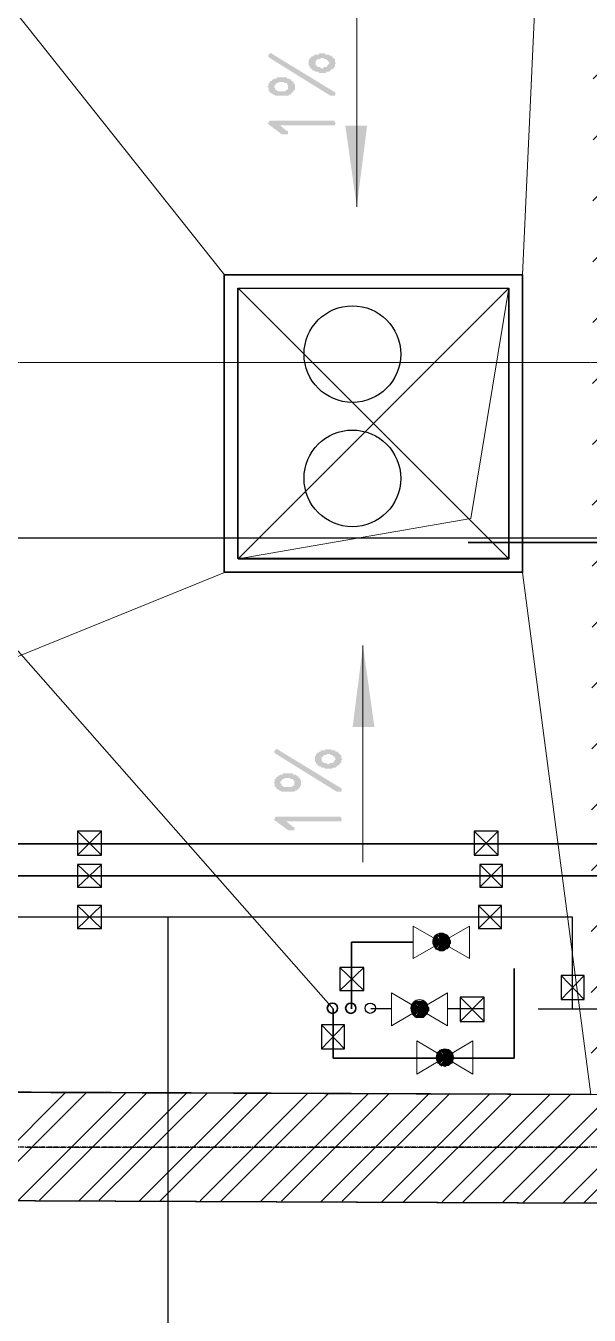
# Model space of a CAD drawing. Header units: millimetres. Extents: x -10178924 to 11692288, y -947381 to 58396.
# Drawn here: x 719488 to 721569, y -822961 to -818196 of the extents above; entities that cross this region are included whole.
import ezdxf

# ---------------------------------------------------------------- set-up
doc = ezdxf.new("R2010")
doc.units = ezdxf.units.MM
doc.linetypes.add('осевая', pattern=[50.8, 31.75, -6.35, 6.35, -6.35])
for name, color, linetype, lineweight in [('_0', 7, 'Continuous', 25), ('_канализация', 7, 'Continuous', 70), ('PDF _0', 7, 'Continuous', 9), ('PDF _Разрезы', 7, 'Continuous', 9), ('PDF _ТХ_Оборудование', 7, 'Continuous', 9), ('PDF _Уклоны в точках', 7, 'Continuous', 9), ('Маркировка ПД', 150, 'Continuous', 35), ('Размеры осевые', 153, 'Continuous', 9), ('ТХ_Оборудование', 250, 'Continuous', 18), ('ШТРИХОВКА', 252, 'Continuous', 15)]:
    doc.layers.add(name, color=color, linetype=linetype, lineweight=lineweight)
for name, color, linetype in [('PDF __0', 7, 'Continuous'), ('PDF _PDF _Разрезы', 7, 'Continuous'), ('PDF _В1_Арматура', 7, 'Continuous'), ('PDF _ВК_В1', 5, 'Continuous'), ('PDF _ВК_Выноски', 7, 'Continuous'), ('PDF _ВК_Т3', 1, 'Continuous'), ('PDF _ВК_Т4', 6, 'Continuous'), ('PDF _Линии', 7, 'Continuous'), ('PDF _Стены внутр.1', 7, 'Continuous'), ('ИОС_Приямки ВК', 250, 'Continuous'), ('Стены внутр.1', 7, 'Continuous')]:
    doc.layers.add(name, color=color, linetype=linetype)
for name, color, linetype, true_color in [('PDF _ИОС_Приямки ВК', 7, 'Continuous', 0x545454), ('PDF _Размеры осевые', 7, 'Continuous', 0x5d6970), ('PDF _штриховка', 7, 'Continuous', 0x95834a)]:
    doc.layers.add(name, color=color, linetype=linetype, true_color=true_color)

# ---------------------------------------------------------------- blocks, each defined once
blk = doc.blocks.new('A$C5282721b')
at = {"layer": 'PDF _Уклоны в точках', "transparency": 33554559}
h = blk.add_hatch(color=256, dxfattribs=at)
h.paths.add_polyline_path([(-1800.356, -37546.042), (-1800.356, -37546.042), (-1800.356, -37550.275), (-1800.356, -37550.275), (-1796.123, -37554.509), (-1796.123, -37554.509), (-1796.123, -37554.509), (-1791.89, -37558.742), (-1787.656, -37558.742), (-1783.423, -37558.742), (-1779.189, -37562.975), (-1779.189, -37562.975), (-1774.956, -37562.975), (-1770.723, -37562.975), (-1770.723, -37558.742), (-1766.489, -37558.742), (-1762.256, -37558.742), (-1758.023, -37558.742), (-1758.023, -37554.509), (-1758.023, -37554.509), (-1753.789, -37550.275), (-1753.789, -37550.275), (-1749.556, -37546.042), (-1749.556, -37546.042), (-1749.556, -37546.042), (-1749.556, -37541.808), (-1753.789, -37537.575), (-1753.789, -37537.575), (-1753.789, -37533.342), (-1758.023, -37533.342), (-1758.023, -37533.342), (-1762.256, -37529.108), (-1766.489, -37529.108), (-1766.489, -37529.108), (-1770.723, -37524.875), (-1774.956, -37524.875), (-1774.956, -37524.875), (-1779.189, -37524.875), (-1783.423, -37529.108), (-1787.656, -37529.108), (-1791.89, -37529.108), (-1791.89, -37529.108), (-1796.123, -37533.342), (-1796.123, -37533.342), (-1800.356, -37537.575), (-1800.356, -37537.575), (-1800.356, -37541.808), (-1800.356, -37541.808), (-1800.356, -37546.042)], flags=0)
h.paths.add_polyline_path([(-1825.756, -37546.042), (-1825.756, -37541.808), (-1825.756, -37537.575), (-1825.756, -37537.575), (-1825.756, -37533.342), (-1821.523, -37529.108), (-1821.523, -37529.108), (-1821.523, -37524.875), (-1817.29, -37524.875), (-1817.29, -37520.642), (-1813.056, -37520.642), (-1813.056, -37520.642), (-1808.823, -37516.408), (-1804.59, -37516.408), (-1804.59, -37512.175), (-1800.356, -37512.175), (-1796.123, -37512.175), (-1791.89, -37512.175), (-1787.656, -37512.175), (-1787.656, -37507.942), (-1783.423, -37507.942), (-1779.189, -37507.942), (-1774.956, -37507.942), (-1770.723, -37507.942), (-1766.489, -37507.942), (-1766.489, -37507.942), (-1762.256, -37512.175), (-1758.023, -37512.175), (-1753.789, -37512.175), (-1749.556, -37512.175), (-1749.556, -37516.408), (-1745.323, -37516.408), (-1741.089, -37516.408), (-1741.089, -37520.642), (-1736.856, -37520.642), (-1736.856, -37524.875), (-1732.623, -37524.875), (-1732.623, -37529.108), (-1728.389, -37529.108), (-1728.389, -37533.342), (-1728.389, -37533.342), (-1728.389, -37537.575), (-1728.389, -37541.808), (-1724.156, -37541.808), (-1724.156, -37546.042), (-1728.389, -37546.042), (-1728.389, -37550.275), (-1728.389, -37550.275), (-1728.389, -37554.509), (-1728.389, -37558.742), (-1732.623, -37558.742), (-1732.623, -37562.975), (-1736.856, -37562.975), (-1736.856, -37567.209), (-1741.089, -37567.209), (-1741.089, -37567.209), (-1745.323, -37571.442), (-1745.323, -37571.442), (-1749.556, -37575.675), (-1753.789, -37575.675), (-1758.023, -37575.675), (-1758.023, -37575.675), (-1762.256, -37579.909), (-1766.489, -37579.909), (-1770.723, -37579.909), (-1774.956, -37579.909), (-1774.956, -37579.909), (-1779.189, -37579.909), (-1783.423, -37579.909), (-1787.656, -37579.909), (-1791.89, -37575.675), (-1796.123, -37575.675), (-1796.123, -37575.675), (-1800.356, -37575.675), (-1804.59, -37571.442), (-1808.823, -37571.442), (-1808.823, -37571.442), (-1813.056, -37567.209), (-1813.056, -37567.209), (-1817.29, -37562.975), (-1817.29, -37562.975), (-1821.523, -37558.742), (-1821.523, -37558.742), (-1821.523, -37554.509), (-1825.756, -37554.509), (-1825.756, -37550.275), (-1825.756, -37546.042), (-1825.756, -37546.042), (-1825.756, -37546.042)], flags=0)
h.paths.add_polyline_path([(-1952.757, -37630.709), (-1952.757, -37634.942), (-1948.524, -37634.942), (-1948.524, -37639.176), (-1948.524, -37643.409), (-1944.291, -37643.409), (-1944.291, -37643.409), (-1940.057, -37647.642), (-1940.057, -37647.642), (-1935.824, -37647.642), (-1931.59, -37647.642), (-1927.357, -37647.642), (-1927.357, -37647.642), (-1923.124, -37647.642), (-1918.89, -37647.642), (-1914.657, -37647.642), (-1910.424, -37647.642), (-1910.424, -37643.409), (-1910.424, -37643.409), (-1906.19, -37643.409), (-1901.957, -37639.176), (-1901.957, -37639.176), (-1901.957, -37634.942), (-1901.957, -37630.709), (-1901.957, -37630.709), (-1901.957, -37630.709), (-1901.957, -37626.476), (-1901.957, -37622.242), (-1906.19, -37622.242), (-1906.19, -37618.009), (-1910.424, -37618.009), (-1910.424, -37618.009), (-1914.657, -37618.009), (-1918.89, -37613.776), (-1923.124, -37613.776), (-1927.357, -37613.776), (-1927.357, -37613.776), (-1931.59, -37613.776), (-1935.824, -37613.776), (-1935.824, -37613.776), (-1940.057, -37618.009), (-1944.291, -37618.009), (-1944.291, -37618.009), (-1948.524, -37622.242), (-1948.524, -37622.242), (-1948.524, -37626.476), (-1952.757, -37626.476), (-1952.757, -37630.709), (-1952.757, -37630.709)], flags=0)
h.paths.add_polyline_path([(-1978.157, -37630.709), (-1978.157, -37630.709), (-1973.924, -37626.476), (-1973.924, -37622.242), (-1973.924, -37622.242), (-1973.924, -37618.009), (-1969.691, -37618.009), (-1969.691, -37613.776), (-1969.691, -37613.776), (-1965.457, -37609.542), (-1961.224, -37609.542), (-1961.224, -37605.309), (-1956.991, -37605.309), (-1956.991, -37605.309), (-1952.757, -37601.076), (-1948.524, -37601.076), (-1944.291, -37601.076), (-1944.291, -37596.842), (-1940.057, -37596.842), (-1935.824, -37596.842), (-1931.59, -37596.842), (-1927.357, -37596.842), (-1927.357, -37596.842), (-1923.124, -37596.842), (-1918.89, -37596.842), (-1914.657, -37596.842), (-1910.424, -37596.842), (-1906.19, -37596.842), (-1906.19, -37601.076), (-1901.957, -37601.076), (-1897.724, -37601.076), (-1893.49, -37605.309), (-1893.49, -37605.309), (-1889.257, -37605.309), (-1889.257, -37609.542), (-1885.023, -37609.542), (-1885.023, -37613.776), (-1880.79, -37613.776), (-1880.79, -37618.009), (-1880.79, -37618.009), (-1876.557, -37622.242), (-1876.557, -37626.476), (-1876.557, -37626.476), (-1876.557, -37630.709), (-1876.557, -37630.709), (-1876.557, -37634.942), (-1876.557, -37634.942), (-1876.557, -37639.176), (-1876.557, -37643.409), (-1880.79, -37643.409), (-1880.79, -37647.642), (-1880.79, -37647.642), (-1885.023, -37651.876), (-1885.023, -37651.876), (-1889.257, -37656.109), (-1889.257, -37656.109), (-1893.49, -37660.343), (-1897.724, -37660.343), (-1897.724, -37660.343), (-1901.957, -37664.576), (-1906.19, -37664.576), (-1910.424, -37664.576), (-1914.657, -37664.576), (-1918.89, -37664.576), (-1918.89, -37664.576), (-1923.124, -37664.576), (-1927.357, -37664.576), (-1931.59, -37664.576), (-1935.824, -37664.576), (-1935.824, -37664.576), (-1940.057, -37664.576), (-1944.291, -37664.576), (-1948.524, -37664.576), (-1952.757, -37660.343), (-1952.757, -37660.343), (-1956.991, -37660.343), (-1961.224, -37656.109), (-1961.224, -37656.109), (-1965.457, -37656.109), (-1965.457, -37651.876), (-1969.691, -37651.876), (-1969.691, -37647.642), (-1973.924, -37647.642), (-1973.924, -37643.409), (-1973.924, -37639.176), (-1973.924, -37639.176), (-1973.924, -37634.942), (-1978.157, -37630.709), (-1978.157, -37630.709)], flags=0)
h.paths.add_polyline_path([(-1736.856, -37664.576), (-1741.089, -37664.576), (-1745.323, -37664.576), (-1745.323, -37664.576), (-1969.691, -37524.875), (-1973.924, -37520.642), (-1973.924, -37520.642), (-1978.157, -37516.408), (-1973.924, -37516.408), (-1973.924, -37512.175), (-1973.924, -37512.175), (-1969.691, -37507.942), (-1965.457, -37507.942), (-1965.457, -37507.942), (-1961.224, -37507.942), (-1956.991, -37512.175), (-1956.991, -37512.175), (-1728.389, -37651.876), (-1728.389, -37651.876), (-1728.389, -37656.109), (-1724.156, -37656.109), (-1728.389, -37660.343), (-1728.389, -37664.576), (-1728.389, -37664.576), (-1732.623, -37664.576), (-1736.856, -37664.576), (-1736.856, -37664.576)], flags=0)
for points in [[(-1931.59, -37773.838), (-1906.19, -37795.005), (-1901.957, -37795.005), (-1901.957, -37799.238), (-1901.957, -37799.238), (-1901.957, -37803.472), (-1901.957, -37807.705), (-1906.19, -37807.705), (-1906.19, -37807.705), (-1910.424, -37807.705), (-1914.657, -37807.705), (-1918.89, -37807.705), (-1918.89, -37807.705), (-1923.124, -37807.705), (-1969.691, -37773.838), (-1973.924, -37769.605), (-1973.924, -37769.605), (-1978.157, -37765.372), (-1978.157, -37765.372), (-1973.924, -37765.372), (-1973.924, -37761.138), (-1973.924, -37761.138), (-1969.691, -37756.905), (-1965.457, -37756.905), (-1965.457, -37756.905), (-1736.856, -37756.905), (-1732.623, -37756.905), (-1732.623, -37756.905), (-1728.389, -37761.138), (-1728.389, -37761.138), (-1728.389, -37765.372), (-1724.156, -37765.372), (-1728.389, -37769.605), (-1728.389, -37769.605), (-1728.389, -37773.838), (-1732.623, -37773.838), (-1736.856, -37773.838), (-1736.856, -37773.838)], [(-1908.664, -40345.44), (-1883.264, -40366.606), (-1879.031, -40366.606), (-1879.031, -40370.84), (-1879.031, -40370.84), (-1879.031, -40375.073), (-1879.031, -40379.307), (-1883.264, -40379.307), (-1883.264, -40379.307), (-1887.498, -40379.307), (-1891.731, -40379.307), (-1895.964, -40379.307), (-1895.964, -40379.307), (-1900.198, -40379.307), (-1946.765, -40345.44), (-1950.998, -40341.206), (-1950.998, -40341.206), (-1955.231, -40336.973), (-1955.231, -40336.973), (-1950.998, -40336.973), (-1950.998, -40332.74), (-1950.998, -40332.74), (-1946.765, -40328.506), (-1942.531, -40328.506), (-1942.531, -40328.506), (-1713.93, -40328.506), (-1709.696, -40328.506), (-1709.696, -40328.506), (-1705.463, -40332.74), (-1705.463, -40332.74), (-1705.463, -40336.973), (-1701.23, -40336.973), (-1705.463, -40341.206), (-1705.463, -40341.206), (-1705.463, -40345.44), (-1709.696, -40345.44), (-1713.93, -40345.44), (-1713.93, -40345.44)]]:
    blk.add_hatch(color=256, dxfattribs=at).paths.add_polyline_path(points)
h = blk.add_hatch(color=256, dxfattribs=at)
h.paths.add_polyline_path([(-1777.43, -40117.643), (-1777.43, -40117.643), (-1777.43, -40121.877), (-1777.43, -40121.877), (-1773.197, -40126.11), (-1773.197, -40126.11), (-1773.197, -40126.11), (-1768.964, -40130.343), (-1764.73, -40130.343), (-1760.497, -40130.343), (-1756.263, -40134.577), (-1756.263, -40134.577), (-1752.03, -40134.577), (-1747.797, -40134.577), (-1747.797, -40130.343), (-1743.563, -40130.343), (-1739.33, -40130.343), (-1735.097, -40130.343), (-1735.097, -40126.11), (-1735.097, -40126.11), (-1730.863, -40121.877), (-1730.863, -40121.877), (-1726.63, -40117.643), (-1726.63, -40117.643), (-1726.63, -40117.643), (-1726.63, -40113.41), (-1730.863, -40109.176), (-1730.863, -40109.176), (-1730.863, -40104.943), (-1735.097, -40104.943), (-1735.097, -40104.943), (-1739.33, -40100.71), (-1743.563, -40100.71), (-1743.563, -40100.71), (-1747.797, -40096.476), (-1752.03, -40096.476), (-1752.03, -40096.476), (-1756.263, -40096.476), (-1760.497, -40100.71), (-1764.73, -40100.71), (-1768.964, -40100.71), (-1768.964, -40100.71), (-1773.197, -40104.943), (-1773.197, -40104.943), (-1777.43, -40109.176), (-1777.43, -40109.176), (-1777.43, -40113.41), (-1777.43, -40113.41), (-1777.43, -40117.643)], flags=0)
h.paths.add_polyline_path([(-1802.83, -40117.643), (-1802.83, -40113.41), (-1802.83, -40109.176), (-1802.83, -40109.176), (-1802.83, -40104.943), (-1798.597, -40100.71), (-1798.597, -40100.71), (-1798.597, -40096.476), (-1794.364, -40096.476), (-1794.364, -40092.243), (-1790.13, -40092.243), (-1790.13, -40092.243), (-1785.897, -40088.01), (-1781.664, -40088.01), (-1781.664, -40083.776), (-1777.43, -40083.776), (-1773.197, -40083.776), (-1768.964, -40083.776), (-1764.73, -40083.776), (-1764.73, -40079.543), (-1760.497, -40079.543), (-1756.263, -40079.543), (-1752.03, -40079.543), (-1747.797, -40079.543), (-1743.563, -40079.543), (-1743.563, -40079.543), (-1739.33, -40083.776), (-1735.097, -40083.776), (-1730.863, -40083.776), (-1726.63, -40083.776), (-1726.63, -40088.01), (-1722.397, -40088.01), (-1718.163, -40088.01), (-1718.163, -40092.243), (-1713.93, -40092.243), (-1713.93, -40096.476), (-1709.696, -40096.476), (-1709.696, -40100.71), (-1705.463, -40100.71), (-1705.463, -40104.943), (-1705.463, -40104.943), (-1705.463, -40109.176), (-1705.463, -40113.41), (-1701.23, -40113.41), (-1701.23, -40117.643), (-1705.463, -40117.643), (-1705.463, -40121.877), (-1705.463, -40121.877), (-1705.463, -40126.11), (-1705.463, -40130.343), (-1709.696, -40130.343), (-1709.696, -40134.577), (-1713.93, -40134.577), (-1713.93, -40138.81), (-1718.163, -40138.81), (-1718.163, -40138.81), (-1722.397, -40143.043), (-1722.397, -40143.043), (-1726.63, -40147.277), (-1730.863, -40147.277), (-1735.097, -40147.277), (-1735.097, -40147.277), (-1739.33, -40151.51), (-1743.563, -40151.51), (-1747.797, -40151.51), (-1752.03, -40151.51), (-1752.03, -40151.51), (-1756.263, -40151.51), (-1760.497, -40151.51), (-1764.73, -40151.51), (-1768.964, -40147.277), (-1773.197, -40147.277), (-1773.197, -40147.277), (-1777.43, -40147.277), (-1781.664, -40143.043), (-1785.897, -40143.043), (-1785.897, -40143.043), (-1790.13, -40138.81), (-1790.13, -40138.81), (-1794.364, -40134.577), (-1794.364, -40134.577), (-1798.597, -40130.343), (-1798.597, -40130.343), (-1798.597, -40126.11), (-1802.83, -40126.11), (-1802.83, -40121.877), (-1802.83, -40117.643), (-1802.83, -40117.643), (-1802.83, -40117.643)], flags=0)
h.paths.add_polyline_path([(-1929.831, -40202.31), (-1929.831, -40206.544), (-1925.598, -40206.544), (-1925.598, -40210.777), (-1925.598, -40215.01), (-1921.364, -40215.01), (-1921.364, -40215.01), (-1917.131, -40219.244), (-1917.131, -40219.244), (-1912.898, -40219.244), (-1908.664, -40219.244), (-1904.431, -40219.244), (-1904.431, -40219.244), (-1900.198, -40219.244), (-1895.964, -40219.244), (-1891.731, -40219.244), (-1887.498, -40219.244), (-1887.498, -40215.01), (-1887.498, -40215.01), (-1883.264, -40215.01), (-1879.031, -40210.777), (-1879.031, -40210.777), (-1879.031, -40206.544), (-1879.031, -40202.31), (-1879.031, -40202.31), (-1879.031, -40202.31), (-1879.031, -40198.077), (-1879.031, -40193.844), (-1883.264, -40193.844), (-1883.264, -40189.61), (-1887.498, -40189.61), (-1887.498, -40189.61), (-1891.731, -40189.61), (-1895.964, -40185.377), (-1900.198, -40185.377), (-1904.431, -40185.377), (-1904.431, -40185.377), (-1908.664, -40185.377), (-1912.898, -40185.377), (-1912.898, -40185.377), (-1917.131, -40189.61), (-1921.364, -40189.61), (-1921.364, -40189.61), (-1925.598, -40193.844), (-1925.598, -40193.844), (-1925.598, -40198.077), (-1929.831, -40198.077), (-1929.831, -40202.31), (-1929.831, -40202.31)], flags=0)
h.paths.add_polyline_path([(-1955.231, -40202.31), (-1955.231, -40202.31), (-1950.998, -40198.077), (-1950.998, -40193.844), (-1950.998, -40193.844), (-1950.998, -40189.61), (-1946.765, -40189.61), (-1946.765, -40185.377), (-1946.765, -40185.377), (-1942.531, -40181.144), (-1938.298, -40181.144), (-1938.298, -40176.91), (-1934.065, -40176.91), (-1934.065, -40176.91), (-1929.831, -40172.677), (-1925.598, -40172.677), (-1921.364, -40172.677), (-1921.364, -40168.443), (-1917.131, -40168.443), (-1912.898, -40168.443), (-1908.664, -40168.443), (-1904.431, -40168.443), (-1904.431, -40168.443), (-1900.198, -40168.443), (-1895.964, -40168.443), (-1891.731, -40168.443), (-1887.498, -40168.443), (-1883.264, -40168.443), (-1883.264, -40172.677), (-1879.031, -40172.677), (-1874.798, -40172.677), (-1870.564, -40176.91), (-1870.564, -40176.91), (-1866.331, -40176.91), (-1866.331, -40181.144), (-1862.097, -40181.144), (-1862.097, -40185.377), (-1857.864, -40185.377), (-1857.864, -40189.61), (-1857.864, -40189.61), (-1853.631, -40193.844), (-1853.631, -40198.077), (-1853.631, -40198.077), (-1853.631, -40202.31), (-1853.631, -40202.31), (-1853.631, -40206.544), (-1853.631, -40206.544), (-1853.631, -40210.777), (-1853.631, -40215.01), (-1857.864, -40215.01), (-1857.864, -40219.244), (-1857.864, -40219.244), (-1862.097, -40223.477), (-1862.097, -40223.477), (-1866.331, -40227.711), (-1866.331, -40227.711), (-1870.564, -40231.944), (-1874.798, -40231.944), (-1874.798, -40231.944), (-1879.031, -40236.177), (-1883.264, -40236.177), (-1887.498, -40236.177), (-1891.731, -40236.177), (-1895.964, -40236.177), (-1895.964, -40236.177), (-1900.198, -40236.177), (-1904.431, -40236.177), (-1908.664, -40236.177), (-1912.898, -40236.177), (-1912.898, -40236.177), (-1917.131, -40236.177), (-1921.364, -40236.177), (-1925.598, -40236.177), (-1929.831, -40231.944), (-1929.831, -40231.944), (-1934.065, -40231.944), (-1938.298, -40227.711), (-1938.298, -40227.711), (-1942.531, -40227.711), (-1942.531, -40223.477), (-1946.765, -40223.477), (-1946.765, -40219.244), (-1950.998, -40219.244), (-1950.998, -40215.01), (-1950.998, -40210.777), (-1950.998, -40210.777), (-1950.998, -40206.544), (-1955.231, -40202.31), (-1955.231, -40202.31)], flags=0)
h.paths.add_polyline_path([(-1713.93, -40236.177), (-1718.163, -40236.177), (-1722.397, -40236.177), (-1722.397, -40236.177), (-1946.765, -40096.476), (-1950.998, -40092.243), (-1950.998, -40092.243), (-1955.231, -40088.01), (-1950.998, -40088.01), (-1950.998, -40083.776), (-1950.998, -40083.776), (-1946.765, -40079.543), (-1942.531, -40079.543), (-1942.531, -40079.543), (-1938.298, -40079.543), (-1934.065, -40083.776), (-1934.065, -40083.776), (-1705.463, -40223.477), (-1705.463, -40223.477), (-1705.463, -40227.711), (-1701.23, -40227.711), (-1705.463, -40231.944), (-1705.463, -40236.177), (-1705.463, -40236.177), (-1709.696, -40236.177), (-1713.93, -40236.177), (-1713.93, -40236.177)], flags=0)
at = {"layer": 'ШТРИХОВКА', "ltscale": 100, "true_color": 0x000000, "transparency": 33554687}
h = blk.add_hatch(dxfattribs=at)
h.set_pattern_fill('ANSI31', color=18, scale=50)
h.set_pattern_definition([(45, (-79853.19, 25128.16), (-112.2532, 112.2532), [])])
h.paths.add_polyline_path([(5440.998, -31868.119), (-7386.275, -31868.119), (-7386.275, -48296.478), (61378.75, -48296.478), (61378.75, -31842.839), (41035.118, -31842.839), (41035.118, -31656.036), (40796.248, -31656.036), (40796.248, -31842.839), (40629.962, -31842.839), (40629.962, -31942.839), (40605.14, -34348.621), (40629.93, -32405.355), (39128.581, -32429.908), (40629.962, -32402.839), (40629.675, -32155.326), (39132.149, -32179.816), (39135.64, -31968.17), (38886.085, -31968.17), (38879.867, -32433.975), (40623.548, -32405.459), (40553.111, -38427.181), (40243.01, -38425.516), (40241.748, -38827.97), (43340.219, -38835.027), (43340.219, -38442.147), (40953.116, -38429.329), (41029.994, -32402.839), (54378.974, -32402.839), (54378.974, -35923.465), (54778.974, -35923.465), (54778.974, -32402.839), (60818.75, -32402.839), (60818.75, -41309.464), (60472.291, -41309.464), (60472.291, -41709.464), (60818.75, -41709.464), (60818.75, -47736.478), (44025.201, -47736.478), (44013.125, -46167.929), (43613.137, -46171.008), (43625.189, -47736.478), (27189.462, -47736.478), (27189.462, -44565.139), (26789.462, -44565.139), (26789.462, -47736.478), (10401.743, -47736.478), (10394.408, -46134.647), (9994.404, -46134.678), (10001.739, -47736.478), (-6826.275, -47736.478), (-6826.275, -41729.869), (-6530.734, -41731.097), (-6529.072, -41331.1), (-6826.275, -41329.865), (-6826.275, -32428.119), (-762.705, -32428.119), (-770.891, -36004.088), (-370.903, -36005.35), (-362.703, -32428.119), (5640.998, -32428.119), (5640.998, -31868.119)])
h.paths.add_polyline_path([(3584.804, -41373.023), (3584.804, -41773.13), (9973.974, -41799.679), (9987.536, -44634.678), (10387.54, -44634.678), (10372.735, -41401.332)], flags=17)
h.paths.add_polyline_path([(2513.142, -41768.578), (2514.803, -41368.779), (-383.184, -41356.638), (-371.114, -37407.013), (-774.123, -37406.088), (-783.181, -41354.976), (-5508.242, -41335.314), (-5509.901, -41734.604)], flags=17)
at = {"layer": '_0', "color": 250, "transparency": 33554687}
for p, q in [((-2135.939, -38326.128), (-1035.939, -38326.128)), ((-2135.939, -39426.128), (-2135.939, -38326.128)), ((-1035.939, -38326.128), (-1035.939, -39426.128)), ((-2085.939, -38376.128), (-1085.939, -38376.128)), ((-2085.939, -39376.128), (-2085.939, -38376.128)), ((-2085.939, -39376.128), (-1085.939, -38376.128)), ((-2085.939, -38376.128), (-1085.939, -39376.128)), ((-1085.939, -38376.128), (-1085.939, -39376.128)), ((-1085.939, -39376.128), (-2085.939, -39376.128)), ((-1035.939, -39426.128), (-2135.939, -39426.128))]:
    blk.add_line(p, q, dxfattribs=at)
at = {"layer": '_0', "transparency": 33554687}
for p, q in [((-2085.939, -38376.128), (-1085.939, -38376.128)), ((-2085.939, -39376.128), (-2085.939, -38376.128)), ((-2085.939, -38376.128), (-1085.939, -38376.128)), ((-2085.939, -39376.128), (-2085.939, -38376.128)), ((-1085.939, -38376.128), (-1085.939, -39376.128)), ((-1085.939, -38376.128), (-1085.939, -39376.128)), ((-2085.939, -39376.128), (-1085.939, -39376.128))]:
    blk.add_line(p, q, dxfattribs=at)
at = {"layer": '_0', "lineweight": 18, "transparency": 33554687}
for p, q in [((-1085.939, -38376.128), (-1226.131, -39226.128)), ((-1085.939, -39376.128), (-1085.939, -38376.128)), ((-1226.131, -39226.128), (-2085.939, -39376.128)), ((-2085.939, -39376.128), (-1085.939, -39376.128)), ((-1085.939, -39376.128), (-2085.939, -39376.128))]:
    blk.add_line(p, q, dxfattribs=at)
at = {"layer": '_канализация', "color": 7, "lineweight": 30, "ltscale": 100, "transparency": 33554687}
for centre in [(-1664.167, -38619.26), (-1664.167, -39078.441)]:
    blk.add_circle(centre, 178.476, dxfattribs=at)
at = {"layer": 'PDF _Разрезы', "color": 18, "lineweight": 9, "true_color": 0x000000, "transparency": 33554687}
blk.add_lwpolyline([(-11856.305, -39299.259), (62616.964, -39299.259)], dxfattribs=at)
at = {"layer": 'PDF _Уклоны в точках', "transparency": 33554687}
for p, q in [((-1647.955, -37275.107), (-1647.955, -38075.212)), ((-1625.029, -40496.529), (-1625.029, -39696.424))]:
    blk.add_line(p, q, dxfattribs=at)
at = {"layer": 'PDF _Уклоны в точках', "transparency": 33554559}
for points in [[(-1690.289, -37774.643), (-1647.955, -37774.643), (-1647.955, -38075.212)], [(-1647.955, -37774.643), (-1647.955, -38075.212), (-1609.855, -37774.643)], [(-1625.029, -39996.992), (-1625.029, -39696.424), (-1663.13, -39996.992)], [(-1582.696, -39996.992), (-1625.029, -39996.992), (-1625.029, -39696.424)]]:
    blk.add_solid(points, dxfattribs=at)
at = {"layer": 'ИОС_Приямки ВК', "color": 250, "transparency": 33554687}
for p, q in [((-2135.939, -38326.128), (-1035.939, -38326.128)), ((-2135.939, -39426.128), (-2135.939, -38326.128)), ((-1035.939, -38326.128), (-1035.939, -39426.128)), ((-2085.939, -38376.128), (-1085.939, -38376.128)), ((-2085.939, -39376.128), (-2085.939, -38376.128)), ((-2085.939, -39376.128), (-1085.939, -38376.128)), ((-2085.939, -38376.128), (-1085.939, -39376.128)), ((-1085.939, -38376.128), (-1085.939, -39376.128)), ((-1085.939, -39376.128), (-2085.939, -39376.128)), ((-1035.939, -39426.128), (-2135.939, -39426.128))]:
    blk.add_line(p, q, dxfattribs=at)
at = {"layer": 'Маркировка ПД', "color": 18, "lineweight": 0, "true_color": 0x000000, "transparency": 33554687}
for p, q in [((-6826.275, -32428.119), (-2135.939, -38326.128)), ((-762.705, -32428.119), (-1035.939, -38326.128)), ((-6826.275, -41329.865), (-2135.939, -39426.128)), ((-783.181, -41354.976), (-1035.939, -39426.128))]:
    blk.add_line(p, q, dxfattribs=at)
at = {"layer": 'Размеры осевые', "color": 251, "linetype": 'осевая', "ltscale": 0.5, "transparency": 33554687}
for p, q in [((-9750, -38650), (62308.109, -38650)), ((-9718.727, -38650), (61848.609, -38650)), ((-9718.727, -38650), (61848.609, -38650)), ((-9750.002, -41548.478), (5713.085, -41548.478)), ((-9750.002, -41548.478), (5713.085, -41548.478)), ((-9750, -41550), (62308.109, -41550))]:
    blk.add_line(p, q, dxfattribs=at)
at = {"layer": 'Стены внутр.1', "color": 18, "linetype": 'Continuous', "true_color": 0x000000, "transparency": 33554687, "flags": 128}
for points in [[(-783.181, -41354.976), (-5508.24, -41334.961)], [(-5509.904, -41735.339), (2513.142, -41768.677)]]:
    blk.add_lwpolyline(points, dxfattribs=at)
at = {"layer": 'ТХ_Оборудование', "transparency": 33554687}
for p, q in [((-2085.939, -38376.128), (-1085.939, -38376.128)), ((-2085.939, -39376.128), (-2085.939, -38376.128)), ((-1085.939, -38376.128), (-1085.939, -39376.128)), ((-2085.939, -39376.128), (-1085.939, -39376.128))]:
    blk.add_line(p, q, dxfattribs=at)

msp = doc.modelspace()

# ---------------------------------------------------------------- linework, layer by layer
at = {"layer": 'PDF _0', "lineweight": 25}
for points in [[(719678.8, -821261.4), (719767.7, -821261.4), (719767.7, -821172.5), (719678.8, -821172.5)], [(721143.6, -821261.4), (721232.5, -821261.4), (721232.5, -821172.5), (721143.6, -821172.5)], [(719678.8, -821379.9), (719767.7, -821379.9), (719767.7, -821295.3), (719678.8, -821295.3)], [(721164.7, -821379.9), (721249.4, -821379.9), (721249.4, -821295.3), (721164.7, -821295.3)], [(719678.8, -821532.3), (719767.7, -821532.3), (719767.7, -821447.7), (719678.8, -821447.7)], [(721160.5, -821532.3), (721245.2, -821532.3), (721245.2, -821447.7), (721160.5, -821447.7)], [(720648.3, -821760.9), (720737.2, -821760.9), (720737.2, -821676.3), (720648.3, -821676.3)], [(721465.3, -821794.8), (721550, -821794.8), (721550, -821705.9), (721465.3, -821705.9)], [(721092.8, -821875.2), (721181.7, -821875.2), (721181.7, -821786.3), (721092.8, -821786.3)], [(720580.5, -821976.8), (720665.2, -821976.8), (720665.2, -821887.9), (720580.5, -821887.9)]]:
    msp.add_lwpolyline(points, close=True, dxfattribs=at)
for points in [[(719678.8, -821172.5), (719767.7, -821261.4)], [(719767.7, -821172.5), (719678.8, -821261.4)], [(721143.6, -821172.5), (721232.5, -821261.4)], [(721232.5, -821172.5), (721143.6, -821261.4)], [(719678.8, -821295.3), (719767.7, -821379.9)], [(719767.7, -821295.3), (719678.8, -821379.9)], [(721164.7, -821295.3), (721249.4, -821379.9)], [(721249.4, -821295.3), (721164.7, -821379.9)], [(719678.8, -821447.7), (719767.7, -821532.3)], [(719767.7, -821447.7), (719678.8, -821532.3)], [(721160.5, -821447.7), (721245.2, -821532.3)], [(721245.2, -821447.7), (721160.5, -821532.3)], [(720648.3, -821676.3), (720737.2, -821760.9)], [(720737.2, -821676.3), (720648.3, -821760.9)], [(721465.3, -821705.9), (721550, -821794.8)], [(721550, -821705.9), (721465.3, -821794.8)], [(721092.8, -821786.3), (721181.7, -821875.2)], [(721181.7, -821786.3), (721092.8, -821875.2)], [(720580.5, -821887.9), (720665.2, -821976.8)], [(720665.2, -821887.9), (720580.5, -821976.8)]]:
    msp.add_lwpolyline(points, dxfattribs=at)
at = {"layer": 'PDF __0', "color": 251, "lineweight": 25, "true_color": 0x545454}
for points in [[(720220.7, -819115.1), (721321.3, -819115.1), (721321.3, -820215.7), (720220.7, -820215.7)], [(720271.5, -819165.9), (721270.5, -819165.9), (721270.5, -820164.9), (720271.5, -820164.9)]]:
    msp.add_lwpolyline(points, close=True, dxfattribs=at)
at = {"layer": 'PDF __0', "lineweight": 25}
for points in [[(720271.5, -819165.9), (720271.5, -820164.9), (720271.5, -819165.9)], [(721605, -822146.2), (716880.8, -822129.2)], [(716876.3, -822527.2), (724902.5, -822561)]]:
    msp.add_lwpolyline(points, dxfattribs=at)
at = {"layer": 'PDF _PDF _Разрезы', "lineweight": 9}
msp.add_lwpolyline([(710500.9, -820088.8), (784971.2, -820088.8)], dxfattribs=at)
at = {"layer": 'PDF _В1_Арматура', "lineweight": 0}
for points in [[(721126.6, -821523.9), (720919.2, -821642.4), (720919.2, -821523.9)], [(721126.6, -821523.9), (721126.6, -821642.4), (720919.2, -821523.9)], [(721012.3, -821562), (721003.9, -821553.5), (721012.3, -821562)], [(721012.3, -821612.8), (721003.9, -821608.5), (721012.3, -821612.8)], [(721029.3, -821591.6), (721025, -821583.1), (721029.3, -821591.6)], [(721046.2, -821769.4), (720838.8, -821892.2), (720838.8, -821769.4)], [(721046.2, -821769.4), (721046.2, -821892.2), (720838.8, -821769.4)], [(720931.9, -821811.7), (720923.4, -821803.3), (720931.9, -821811.7)], [(720948.8, -821841.4), (720944.6, -821828.7), (720948.8, -821841.4)], [(720931.9, -821862.5), (720923.4, -821858.3), (720931.9, -821862.5)], [(721139.3, -821947.2), (720931.9, -822070), (720931.9, -821947.2)], [(721139.3, -821947.2), (721139.3, -822070), (720931.9, -821947.2)], [(721025, -821989.5), (721016.6, -821981.1), (721025, -821989.5)], [(721025, -822040.3), (721016.6, -822036.1), (721025, -822040.3)], [(721042, -822019.2), (721037.7, -822010.7), (721042, -822019.2)]]:
    msp.add_lwpolyline(points, dxfattribs=at)
for centre in [(721022.9, -821581), (720942.5, -821826.6), (721035.6, -822008.6)]:
    msp.add_circle(centre, 31.7, dxfattribs=at)
at = {"layer": 'PDF _В1_Арматура', "transparency": 33554559}
for points in [[(720991.2, -821570.4), (720995.4, -821600.1), (720995.4, -821566.2)], [(720995.4, -821566.2), (720999.6, -821604.3), (720999.6, -821562)], [(720995.4, -821600.1), (720995.4, -821566.2), (720999.6, -821604.3)], [(720999.6, -821557.7), (721003.9, -821608.5), (721003.9, -821553.5)], [(720999.6, -821562), (720999.6, -821608.5), (720999.6, -821557.7)], [(720999.6, -821608.5), (720999.6, -821557.7), (721003.9, -821608.5)], [(720999.6, -821604.3), (720999.6, -821562), (720999.6, -821608.5)], [(721003.9, -821553.5), (721012.3, -821562), (721012.3, -821553.5)], [(721003.9, -821608.5), (721003.9, -821553.5), (721016.6, -821591.6)], [(721003.9, -821553.5), (721016.6, -821591.6), (721016.6, -821574.7)], [(721012.3, -821553.5), (721016.6, -821574.7), (721016.6, -821549.3)], [(721012.3, -821562), (721012.3, -821553.5), (721016.6, -821574.7)], [(721016.6, -821574.7), (721016.6, -821549.3), (721025, -821583.1)], [(721016.6, -821549.3), (721025, -821583.1), (721025, -821549.3)], [(721025, -821583.1), (721025, -821549.3), (721029.3, -821574.7)], [(721025, -821549.3), (721029.3, -821574.7), (721029.3, -821549.3)], [(721029.3, -821574.7), (721029.3, -821549.3), (721037.7, -821562)], [(721029.3, -821549.3), (721037.7, -821562), (721037.7, -821553.5)], [(721029.3, -821574.7), (721037.7, -821600.1), (721037.7, -821562)], [(721037.7, -821562), (721037.7, -821553.5), (721042, -821553.5)], [(721037.7, -821562), (721042, -821608.5), (721042, -821553.5)], [(721037.7, -821600.1), (721037.7, -821562), (721042, -821608.5)], [(721042, -821608.5), (721042, -821553.5), (721046.2, -821608.5)], [(721042, -821553.5), (721046.2, -821608.5), (721046.2, -821557.7)], [(721046.2, -821608.5), (721046.2, -821557.7), (721050.4, -821604.3)], [(721046.2, -821557.7), (721050.4, -821604.3), (721050.4, -821562)], [(721050.4, -821604.3), (721050.4, -821562), (721054.7, -821600.1)], [(721050.4, -821562), (721054.7, -821600.1), (721054.7, -821566.2)], [(721054.7, -821600.1), (721054.7, -821566.2), (721054.7, -821591.6)], [(721054.7, -821566.2), (721054.7, -821591.6), (721054.7, -821570.4)], [(720991.2, -821578.9), (720991.2, -821591.6), (720991.2, -821570.4)], [(720991.2, -821591.6), (720991.2, -821570.4), (720995.4, -821600.1)], [(720991.2, -821583.1), (720991.2, -821587.4), (720991.2, -821578.9)], [(720991.2, -821587.4), (720991.2, -821578.9), (720991.2, -821591.6)], [(721003.9, -821608.5), (721012.3, -821612.8), (721012.3, -821600.1)], [(721012.3, -821600.1), (721016.6, -821617), (721016.6, -821591.6)], [(721012.3, -821612.8), (721012.3, -821600.1), (721016.6, -821617)], [(721025, -821583.1), (721025, -821583.1), (721016.6, -821574.7)], [(721025, -821583.1), (721016.6, -821574.7), (721016.6, -821591.6)], [(721016.6, -821591.6), (721025, -821617), (721025, -821583.1)], [(721016.6, -821617), (721016.6, -821591.6), (721025, -821617)], [(721025, -821583.1), (721029.3, -821591.6), (721029.3, -821574.7)], [(721025, -821617), (721025, -821583.1), (721029.3, -821617)], [(721025, -821583.1), (721029.3, -821617), (721029.3, -821591.6)], [(721029.3, -821591.6), (721029.3, -821574.7), (721037.7, -821600.1)], [(721029.3, -821617), (721029.3, -821591.6), (721037.7, -821612.8)], [(721029.3, -821591.6), (721037.7, -821612.8), (721037.7, -821600.1)], [(721037.7, -821600.1), (721037.7, -821612.8), (721042, -821608.5)], [(721054.7, -821591.6), (721054.7, -821570.4), (721058.9, -821587.4)], [(721054.7, -821570.4), (721058.9, -821587.4), (721058.9, -821578.9)], [(721058.9, -821587.4), (721058.9, -821578.9), (721058.9, -821583.1)], [(720919.2, -821807.5), (720923.4, -821858.3), (720923.4, -821803.3)], [(720923.4, -821803.3), (720931.9, -821811.7), (720931.9, -821799)], [(720923.4, -821858.3), (720923.4, -821803.3), (720936.1, -821841.4)], [(720923.4, -821803.3), (720936.1, -821841.4), (720936.1, -821820.2)], [(720931.9, -821811.7), (720931.9, -821799), (720936.1, -821820.2)], [(720931.9, -821799), (720936.1, -821820.2), (720936.1, -821799)], [(720936.1, -821820.2), (720936.1, -821799), (720944.6, -821828.7)], [(720936.1, -821799), (720944.6, -821828.7), (720944.6, -821799)], [(720944.6, -821828.7), (720944.6, -821799), (720948.8, -821820.2)], [(720944.6, -821799), (720948.8, -821820.2), (720948.8, -821799)], [(720948.8, -821820.2), (720948.8, -821799), (720957.3, -821811.7)], [(720948.8, -821799), (720957.3, -821811.7), (720957.3, -821799)], [(720957.3, -821811.7), (720957.3, -821799), (720961.5, -821803.3)], [(720957.3, -821811.7), (720961.5, -821858.3), (720961.5, -821803.3)], [(720961.5, -821858.3), (720961.5, -821803.3), (720965.8, -821854.1)], [(720961.5, -821803.3), (720965.8, -821854.1), (720965.8, -821807.5)], [(720910.7, -821820.2), (720915, -821845.6), (720915, -821816)], [(720910.7, -821824.4), (720910.7, -821841.4), (720910.7, -821820.2)], [(720910.7, -821841.4), (720910.7, -821820.2), (720915, -821845.6)], [(720910.7, -821828.7), (720910.7, -821837.1), (720910.7, -821824.4)], [(720910.7, -821837.1), (720910.7, -821824.4), (720910.7, -821841.4)], [(720915, -821811.7), (720919.2, -821854.1), (720919.2, -821807.5)], [(720915, -821816), (720915, -821849.8), (720915, -821811.7)], [(720915, -821849.8), (720915, -821811.7), (720919.2, -821854.1)], [(720915, -821845.6), (720915, -821816), (720915, -821849.8)], [(720919.2, -821854.1), (720919.2, -821807.5), (720923.4, -821858.3)], [(720923.4, -821858.3), (720931.9, -821862.5), (720931.9, -821849.8)], [(720931.9, -821849.8), (720936.1, -821862.5), (720936.1, -821841.4)], [(720931.9, -821862.5), (720931.9, -821849.8), (720936.1, -821862.5)], [(720944.6, -821828.7), (720944.6, -821828.7), (720936.1, -821820.2)], [(720944.6, -821828.7), (720936.1, -821820.2), (720936.1, -821841.4)], [(720936.1, -821841.4), (720944.6, -821862.5), (720944.6, -821828.7)], [(720936.1, -821862.5), (720936.1, -821841.4), (720944.6, -821862.5)], [(720944.6, -821828.7), (720948.8, -821841.4), (720948.8, -821820.2)], [(720944.6, -821862.5), (720944.6, -821828.7), (720948.8, -821862.5)], [(720944.6, -821828.7), (720948.8, -821862.5), (720948.8, -821841.4)], [(720948.8, -821820.2), (720957.3, -821849.8), (720957.3, -821811.7)], [(720948.8, -821841.4), (720948.8, -821820.2), (720957.3, -821849.8)], [(720948.8, -821862.5), (720948.8, -821841.4), (720957.3, -821862.5)], [(720948.8, -821841.4), (720957.3, -821862.5), (720957.3, -821849.8)], [(720957.3, -821849.8), (720957.3, -821811.7), (720961.5, -821858.3)], [(720957.3, -821849.8), (720957.3, -821862.5), (720961.5, -821858.3)], [(720965.8, -821854.1), (720965.8, -821807.5), (720970, -821849.8)], [(720965.8, -821807.5), (720970, -821849.8), (720970, -821811.7)], [(720970, -821849.8), (720970, -821811.7), (720974.2, -821845.6)], [(720970, -821811.7), (720974.2, -821845.6), (720974.2, -821816)], [(720974.2, -821845.6), (720974.2, -821816), (720974.2, -821841.4)], [(720974.2, -821816), (720974.2, -821841.4), (720974.2, -821820.2)], [(720974.2, -821841.4), (720974.2, -821820.2), (720978.5, -821837.1)], [(720974.2, -821820.2), (720978.5, -821837.1), (720978.5, -821824.4)], [(720978.5, -821837.1), (720978.5, -821824.4), (720978.5, -821828.7)], [(721003.9, -821998), (721008.1, -822023.4), (721008.1, -821993.8)], [(721008.1, -821989.5), (721012.3, -822031.9), (721012.3, -821985.3)], [(721008.1, -821993.8), (721008.1, -822031.9), (721008.1, -821989.5)], [(721008.1, -822031.9), (721008.1, -821989.5), (721012.3, -822031.9)], [(721008.1, -822023.4), (721008.1, -821993.8), (721008.1, -822031.9)], [(721012.3, -821985.3), (721016.6, -822036.1), (721016.6, -821981.1)], [(721012.3, -822031.9), (721012.3, -821985.3), (721016.6, -822036.1)], [(721016.6, -821981.1), (721025, -821989.5), (721025, -821976.8)], [(721016.6, -822036.1), (721016.6, -821981.1), (721029.3, -822019.2)], [(721016.6, -821981.1), (721029.3, -822019.2), (721029.3, -821998)], [(721025, -821989.5), (721025, -821976.8), (721029.3, -821998)], [(721025, -821976.8), (721029.3, -821998), (721029.3, -821976.8)], [(721029.3, -821998), (721029.3, -821976.8), (721037.7, -822010.7)], [(721029.3, -821976.8), (721037.7, -822010.7), (721037.7, -821976.8)], [(721037.7, -822010.7), (721037.7, -821976.8), (721042, -821998)], [(721037.7, -821976.8), (721042, -821998), (721042, -821976.8)], [(721042, -821998), (721042, -821976.8), (721050.4, -821989.5)], [(721042, -821976.8), (721050.4, -821989.5), (721050.4, -821976.8)], [(721042, -821998), (721050.4, -822027.6), (721050.4, -821989.5)], [(721050.4, -821989.5), (721050.4, -821976.8), (721054.7, -821981.1)], [(721050.4, -821989.5), (721054.7, -822036.1), (721054.7, -821981.1)], [(721050.4, -822027.6), (721050.4, -821989.5), (721054.7, -822036.1)], [(721054.7, -822036.1), (721054.7, -821981.1), (721058.9, -822031.9)], [(721054.7, -821981.1), (721058.9, -822031.9), (721058.9, -821985.3)], [(721058.9, -822031.9), (721058.9, -821985.3), (721063.1, -822031.9)], [(721058.9, -821985.3), (721063.1, -822031.9), (721063.1, -821989.5)], [(721063.1, -822031.9), (721063.1, -821989.5), (721067.4, -822023.4)], [(721063.1, -821989.5), (721067.4, -822023.4), (721067.4, -821993.8)], [(721067.4, -822023.4), (721067.4, -821993.8), (721067.4, -822019.2)], [(721067.4, -821993.8), (721067.4, -822019.2), (721067.4, -821998)], [(721003.9, -822002.2), (721003.9, -822019.2), (721003.9, -821998)], [(721003.9, -822019.2), (721003.9, -821998), (721008.1, -822023.4)], [(721003.9, -822010.7), (721003.9, -822014.9), (721003.9, -822002.2)], [(721003.9, -822014.9), (721003.9, -822002.2), (721003.9, -822019.2)], [(721016.6, -822036.1), (721025, -822040.3), (721025, -822027.6)], [(721025, -822027.6), (721029.3, -822040.3), (721029.3, -822019.2)], [(721025, -822040.3), (721025, -822027.6), (721029.3, -822040.3)], [(721037.7, -822010.7), (721037.7, -822010.7), (721029.3, -821998)], [(721037.7, -822010.7), (721029.3, -821998), (721029.3, -822019.2)], [(721029.3, -822019.2), (721037.7, -822044.6), (721037.7, -822010.7)], [(721029.3, -822040.3), (721029.3, -822019.2), (721037.7, -822044.6)], [(721037.7, -822010.7), (721042, -822019.2), (721042, -821998)], [(721037.7, -822044.6), (721037.7, -822010.7), (721042, -822040.3)], [(721037.7, -822010.7), (721042, -822040.3), (721042, -822019.2)], [(721042, -822019.2), (721042, -821998), (721050.4, -822027.6)], [(721042, -822040.3), (721042, -822019.2), (721050.4, -822040.3)], [(721042, -822019.2), (721050.4, -822040.3), (721050.4, -822027.6)], [(721050.4, -822027.6), (721050.4, -822040.3), (721054.7, -822036.1)], [(721067.4, -822019.2), (721067.4, -821998), (721067.4, -822014.9)], [(721067.4, -821998), (721067.4, -822014.9), (721067.4, -822002.2)], [(721067.4, -822014.9), (721067.4, -822002.2), (721067.4, -822010.7)]]:
    msp.add_solid(points, dxfattribs=at)
at = {"layer": 'PDF _ВК_В1', "lineweight": 30}
for points in [[(721380.7, -821828.7), (722532.1, -821828.7), (722532.1, -821291.1)], [(721507.6, -821828.7), (721507.6, -821490), (716072.2, -821490)], [(720013.3, -821490), (720013.3, -824292.4)], [(720838.8, -821828.7), (720762.6, -821828.7)], [(721181.7, -821828.7), (721046.2, -821828.7)]]:
    msp.add_lwpolyline(points, dxfattribs=at)
msp.add_circle((720760.5, -821826.6), 19.1, dxfattribs=at)
at = {"layer": 'PDF _ВК_Выноски', "lineweight": 13}
msp.add_lwpolyline([(720622.9, -821828.7), (719187.8, -820198.9), (719086.2, -820198.9), (716813, -820198.9)], dxfattribs=at)
at = {"layer": 'PDF _ВК_Т3', "lineweight": 35}
for points in [[(723213.7, -820105.7), (721122.5, -820105.7)], [(715940.8, -821998), (715940.8, -821337.6), (723213.7, -821337.6)], [(720919.2, -821583.1), (720690.6, -821583.1)], [(720690.6, -821828.7), (720690.6, -821583.1)]]:
    msp.add_lwpolyline(points, dxfattribs=at)
msp.add_circle((720688.5, -821826.6), 19.1, dxfattribs=at)
at = {"layer": 'PDF _ВК_Т4', "lineweight": 35}
for points in [[(715873, -821998), (715873, -821219.1), (722921.6, -821219.1)], [(721291.7, -821680.5), (721291.7, -822010.7), (720745.7, -822010.7)], [(720622.9, -821828.7), (720622.9, -822010.7), (720745.6, -822010.7)], [(720936.1, -822010.7), (720893.8, -822010.7)]]:
    msp.add_lwpolyline(points, dxfattribs=at)
msp.add_circle((720620.8, -821826.6), 19.1, dxfattribs=at)
at = {"layer": 'PDF _ИОС_Приямки ВК', "lineweight": 25}
for points in [[(720220.7, -819115.1), (721321.3, -819115.1), (721321.3, -820215.7), (720220.7, -820215.7)], [(720271.5, -819165.9), (721270.5, -819165.9), (721270.5, -820164.9), (720271.5, -820164.9)]]:
    msp.add_lwpolyline(points, close=True, dxfattribs=at)
at = {"layer": 'PDF _Линии', "color": 251, "lineweight": 9, "true_color": 0x545454}
msp.add_lwpolyline([(720271.5, -820165), (720271.5, -819165.9)], dxfattribs=at)
at = {"layer": 'PDF _Размеры осевые', "lineweight": 9}
for points in [[(719488.3, -819441.1), (719492.6, -819441.1), (719509.5, -819441.1)], [(719513.7, -819441.1), (719518, -819441.1), (719534.9, -819441.1)], [(719539.1, -819441.1), (719543.4, -819441.1), (719560.3, -819441.1)], [(719564.5, -819441.1), (719568.8, -819441.1), (719585.7, -819441.1)], [(719589.9, -819441.1), (719594.2, -819441.1), (719611.1, -819441.1)], [(719615.3, -819441.1), (719619.6, -819441.1), (719636.5, -819441.1)], [(719640.7, -819441.1), (719645, -819441.1), (719661.9, -819441.1)], [(719666.1, -819441.1), (719670.4, -819441.1), (719687.3, -819441.1)], [(719691.5, -819441.1), (719695.8, -819441.1), (719712.7, -819441.1)], [(719716.9, -819441.1), (719721.2, -819441.1), (719738.1, -819441.1)], [(719742.3, -819441.1), (719746.6, -819441.1), (719763.5, -819441.1)], [(719767.7, -819441.1), (719772, -819441.1), (719788.9, -819441.1)], [(719793.1, -819441.1), (719797.4, -819441.1), (719814.3, -819441.1)], [(719818.5, -819441.1), (719822.8, -819441.1), (719839.7, -819441.1)], [(719843.9, -819441.1), (719848.2, -819441.1), (719865.1, -819441.1)], [(719869.3, -819441.1), (719873.6, -819441.1), (719890.5, -819441.1)], [(719894.7, -819441.1), (719899, -819441.1), (719915.9, -819441.1)], [(719920.1, -819441.1), (719924.4, -819441.1), (719941.3, -819441.1)], [(719945.5, -819441.1), (719949.8, -819441.1), (719966.7, -819441.1)], [(719970.9, -819441.1), (719975.2, -819441.1), (719992.1, -819441.1)], [(719996.3, -819441.1), (720000.6, -819441.1), (720017.5, -819441.1)], [(720021.7, -819441.1), (720026, -819441.1), (720042.9, -819441.1)], [(720047.1, -819441.1), (720051.4, -819441.1), (720068.3, -819441.1)], [(720072.5, -819441.1), (720076.8, -819441.1), (720093.7, -819441.1)], [(720097.9, -819441.1), (720102.2, -819441.1), (720119.1, -819441.1)], [(720123.3, -819441.1), (720127.6, -819441.1), (720144.5, -819441.1)], [(720148.7, -819441.1), (720153, -819441.1), (720169.9, -819441.1)], [(720174.1, -819441.1), (720178.4, -819441.1), (720195.3, -819441.1)], [(720199.5, -819441.1), (720203.8, -819441.1), (720220.7, -819441.1)], [(720224.9, -819441.1), (720229.2, -819441.1), (720246.1, -819441.1)], [(720250.3, -819441.1), (720254.6, -819441.1), (720271.5, -819441.1)], [(720275.7, -819441.1), (720280, -819441.1), (720296.9, -819441.1)], [(720301.1, -819441.1), (720305.4, -819441.1), (720322.3, -819441.1)], [(720326.5, -819441.1), (720330.8, -819441.1), (720347.7, -819441.1)], [(720351.9, -819441.1), (720356.2, -819441.1), (720373.1, -819441.1)], [(720377.3, -819441.1), (720381.6, -819441.1), (720398.5, -819441.1)], [(720402.7, -819441.1), (720407, -819441.1), (720423.9, -819441.1)], [(720428.1, -819441.1), (720432.4, -819441.1), (720449.3, -819441.1)], [(720453.5, -819441.1), (720457.8, -819441.1), (720474.7, -819441.1)], [(720478.9, -819441.1), (720483.2, -819441.1), (720500.1, -819441.1)], [(720504.3, -819441.1), (720508.6, -819441.1), (720525.5, -819441.1)], [(720529.7, -819441.1), (720534, -819441.1), (720550.9, -819441.1)], [(720555.1, -819441.1), (720559.4, -819441.1), (720576.3, -819441.1)], [(720580.5, -819441.1), (720584.8, -819441.1), (720601.7, -819441.1)], [(720605.9, -819441.1), (720610.2, -819441.1), (720627.1, -819441.1)], [(720631.3, -819441.1), (720635.6, -819441.1), (720652.5, -819441.1)], [(720656.7, -819441.1), (720661, -819441.1), (720677.9, -819441.1)], [(720682.1, -819441.1), (720686.4, -819441.1), (720703.3, -819441.1)], [(720707.5, -819441.1), (720711.8, -819441.1), (720728.7, -819441.1)], [(720732.9, -819441.1), (720737.2, -819441.1), (720754.1, -819441.1)], [(720758.3, -819441.1), (720762.6, -819441.1), (720779.5, -819441.1)], [(720783.7, -819441.1), (720788, -819441.1), (720804.9, -819441.1)], [(720809.1, -819441.1), (720813.4, -819441.1), (720830.3, -819441.1)], [(720834.5, -819441.1), (720838.8, -819441.1), (720855.7, -819441.1)], [(720859.9, -819441.1), (720864.2, -819441.1), (720881.1, -819441.1)], [(720885.3, -819441.1), (720889.6, -819441.1), (720906.5, -819441.1)], [(720910.7, -819441.1), (720915, -819441.1), (720931.9, -819441.1)], [(720936.1, -819441.1), (720940.4, -819441.1), (720957.3, -819441.1)], [(720961.5, -819441.1), (720965.8, -819441.1), (720982.7, -819441.1)], [(720986.9, -819441.1), (720991.2, -819441.1), (721008.1, -819441.1)], [(721012.3, -819441.1), (721016.6, -819441.1), (721033.5, -819441.1)], [(721037.7, -819441.1), (721042, -819441.1), (721058.9, -819441.1)], [(721063.1, -819441.1), (721067.4, -819441.1), (721084.3, -819441.1)], [(721088.5, -819441.1), (721092.8, -819441.1), (721109.7, -819441.1)], [(721113.9, -819441.1), (721118.2, -819441.1), (721135.1, -819441.1)], [(721139.3, -819441.1), (721143.6, -819441.1), (721160.5, -819441.1)], [(721164.7, -819441.1), (721169, -819441.1), (721185.9, -819441.1)], [(721190.1, -819441.1), (721194.4, -819441.1), (721211.3, -819441.1)], [(721215.5, -819441.1), (721219.8, -819441.1), (721236.7, -819441.1)], [(721240.9, -819441.1), (721245.2, -819441.1), (721262.1, -819441.1)], [(721266.3, -819441.1), (721270.6, -819441.1), (721287.5, -819441.1)], [(721291.7, -819441.1), (721296, -819441.1), (721312.9, -819441.1)], [(721317.1, -819441.1), (721321.4, -819441.1), (721338.3, -819441.1)], [(721342.5, -819441.1), (721346.8, -819441.1), (721363.7, -819441.1)], [(721367.9, -819441.1), (721372.2, -819441.1), (721389.1, -819441.1)], [(721393.3, -819441.1), (721397.6, -819441.1), (721414.5, -819441.1)], [(721418.7, -819441.1), (721423, -819441.1), (721439.9, -819441.1)], [(721444.1, -819441.1), (721448.4, -819441.1), (721465.3, -819441.1)], [(721469.5, -819441.1), (721473.8, -819441.1), (721490.7, -819441.1)], [(721494.9, -819441.1), (721499.2, -819441.1), (721516.1, -819441.1)], [(721520.3, -819441.1), (721524.6, -819441.1), (721541.5, -819441.1)], [(721545.7, -819441.1), (721550, -819441.1), (721566.9, -819441.1)], [(719488.3, -822340.9), (719492.6, -822340.9), (719509.5, -822340.9)], [(719513.7, -822340.9), (719518, -822340.9), (719534.9, -822340.9)], [(719539.1, -822340.9), (719543.4, -822340.9), (719560.3, -822340.9)], [(719564.5, -822340.9), (719568.8, -822340.9), (719585.7, -822340.9)], [(719589.9, -822340.9), (719594.2, -822340.9), (719611.1, -822340.9)], [(719615.3, -822340.9), (719619.6, -822340.9), (719636.5, -822340.9)], [(719640.7, -822340.9), (719645, -822340.9), (719661.9, -822340.9)], [(719666.1, -822340.9), (719670.4, -822340.9), (719687.3, -822340.9)], [(719691.5, -822340.9), (719695.8, -822340.9), (719712.7, -822340.9)], [(719716.9, -822340.9), (719721.2, -822340.9), (719738.1, -822340.9)], [(719742.3, -822340.9), (719746.6, -822340.9), (719763.5, -822340.9)], [(719767.7, -822340.9), (719772, -822340.9), (719788.9, -822340.9)], [(719793.1, -822340.9), (719797.4, -822340.9), (719814.3, -822340.9)], [(719818.5, -822340.9), (719822.8, -822340.9), (719839.7, -822340.9)], [(719843.9, -822340.9), (719848.2, -822340.9), (719865.1, -822340.9)], [(719869.3, -822340.9), (719873.6, -822340.9), (719890.5, -822340.9)], [(719894.7, -822340.9), (719899, -822340.9), (719915.9, -822340.9)], [(719920.1, -822340.9), (719924.4, -822340.9), (719941.3, -822340.9)], [(719945.5, -822340.9), (719949.8, -822340.9), (719966.7, -822340.9)], [(719970.9, -822340.9), (719975.2, -822340.9), (719992.1, -822340.9)], [(719996.3, -822340.9), (720000.6, -822340.9), (720017.5, -822340.9)], [(720021.7, -822340.9), (720026, -822340.9), (720042.9, -822340.9)], [(720047.1, -822340.9), (720051.4, -822340.9), (720068.3, -822340.9)], [(720072.5, -822340.9), (720076.8, -822340.9), (720093.7, -822340.9)], [(720097.9, -822340.9), (720102.2, -822340.9), (720119.1, -822340.9)], [(720123.3, -822340.9), (720127.6, -822340.9), (720144.5, -822340.9)], [(720148.7, -822340.9), (720153, -822340.9), (720169.9, -822340.9)], [(720174.1, -822340.9), (720178.4, -822340.9), (720195.3, -822340.9)], [(720199.5, -822340.9), (720203.8, -822340.9), (720220.7, -822340.9)], [(720224.9, -822340.9), (720229.2, -822340.9), (720246.1, -822340.9)], [(720250.3, -822340.9), (720254.6, -822340.9), (720271.5, -822340.9)], [(720275.7, -822340.9), (720280, -822340.9), (720296.9, -822340.9)], [(720301.1, -822340.9), (720305.4, -822340.9), (720322.3, -822340.9)], [(720326.5, -822340.9), (720330.8, -822340.9), (720347.7, -822340.9)], [(720351.9, -822340.9), (720356.2, -822340.9), (720373.1, -822340.9)], [(720377.3, -822340.9), (720381.6, -822340.9), (720398.5, -822340.9)], [(720402.7, -822340.9), (720407, -822340.9), (720423.9, -822340.9)], [(720428.1, -822340.9), (720432.4, -822340.9), (720449.3, -822340.9)], [(720453.5, -822340.9), (720457.8, -822340.9), (720474.7, -822340.9)], [(720478.9, -822340.9), (720483.2, -822340.9), (720500.1, -822340.9)], [(720504.3, -822340.9), (720508.6, -822340.9), (720525.5, -822340.9)], [(720529.7, -822340.9), (720534, -822340.9), (720550.9, -822340.9)], [(720555.1, -822340.9), (720559.4, -822340.9), (720576.3, -822340.9)], [(720580.5, -822340.9), (720584.8, -822340.9), (720601.7, -822340.9)], [(720605.9, -822340.9), (720610.2, -822340.9), (720627.1, -822340.9)], [(720631.3, -822340.9), (720635.6, -822340.9), (720652.5, -822340.9)], [(720656.7, -822340.9), (720661, -822340.9), (720677.9, -822340.9)], [(720682.1, -822340.9), (720686.4, -822340.9), (720703.3, -822340.9)], [(720707.5, -822340.9), (720711.8, -822340.9), (720728.7, -822340.9)], [(720732.9, -822340.9), (720737.2, -822340.9), (720754.1, -822340.9)], [(720758.3, -822340.9), (720762.6, -822340.9), (720779.5, -822340.9)], [(720783.7, -822340.9), (720788, -822340.9), (720804.9, -822340.9)], [(720809.1, -822340.9), (720813.4, -822340.9), (720830.3, -822340.9)], [(720834.5, -822340.9), (720838.8, -822340.9), (720855.7, -822340.9)], [(720859.9, -822340.9), (720864.2, -822340.9), (720881.1, -822340.9)], [(720885.3, -822340.9), (720889.6, -822340.9), (720906.5, -822340.9)], [(720910.7, -822340.9), (720915, -822340.9), (720931.9, -822340.9)], [(720936.1, -822340.9), (720940.4, -822340.9), (720957.3, -822340.9)], [(720961.5, -822340.9), (720965.8, -822340.9), (720982.7, -822340.9)], [(720986.9, -822340.9), (720991.2, -822340.9), (721008.1, -822340.9)], [(721012.3, -822340.9), (721016.6, -822340.9), (721033.5, -822340.9)], [(721037.7, -822340.9), (721042, -822340.9), (721058.9, -822340.9)], [(721063.1, -822340.9), (721067.4, -822340.9), (721084.3, -822340.9)], [(721088.5, -822340.9), (721092.8, -822340.9), (721109.7, -822340.9)], [(721113.9, -822340.9), (721118.2, -822340.9), (721135.1, -822340.9)], [(721139.3, -822340.9), (721143.6, -822340.9), (721160.5, -822340.9)], [(721164.7, -822340.9), (721169, -822340.9), (721185.9, -822340.9)], [(721190.1, -822340.9), (721194.4, -822340.9), (721211.3, -822340.9)], [(721215.5, -822340.9), (721219.8, -822340.9), (721236.7, -822340.9)], [(721240.9, -822340.9), (721245.2, -822340.9), (721262.1, -822340.9)], [(721266.3, -822340.9), (721270.6, -822340.9), (721287.5, -822340.9)], [(721291.7, -822340.9), (721296, -822340.9), (721312.9, -822340.9)], [(721317.1, -822340.9), (721321.4, -822340.9), (721338.3, -822340.9)], [(721342.5, -822340.9), (721346.8, -822340.9), (721363.7, -822340.9)], [(721367.9, -822340.9), (721372.2, -822340.9), (721389.1, -822340.9)], [(721393.3, -822340.9), (721397.6, -822340.9), (721414.5, -822340.9)], [(721418.7, -822340.9), (721423, -822340.9), (721439.9, -822340.9)], [(721444.1, -822340.9), (721448.4, -822340.9), (721465.3, -822340.9)], [(721469.5, -822340.9), (721473.8, -822340.9), (721490.7, -822340.9)], [(721494.9, -822340.9), (721499.2, -822340.9), (721516.1, -822340.9)], [(721520.3, -822340.9), (721524.6, -822340.9), (721541.5, -822340.9)], [(721545.7, -822340.9), (721550, -822340.9), (721566.9, -822340.9)]]:
    msp.add_lwpolyline(points, dxfattribs=at)
at = {"layer": 'PDF _Стены внутр.1', "lineweight": 25}
for points in [[(721575.4, -822146.2), (716846.9, -822125)], [(716846.7, -822527.2), (724868.6, -822561)]]:
    msp.add_lwpolyline(points, dxfattribs=at)
at = {"layer": 'PDF _ТХ_Оборудование', "color": 251, "lineweight": 18, "true_color": 0x545454}
msp.add_lwpolyline([(720271.5, -820165), (720271.5, -819165.9)], dxfattribs=at)
at = {"layer": 'PDF _штриховка', "color": 251, "lineweight": 5, "true_color": 0x636466}
for points in [[(721325.6, -822544.1), (721973.3, -821896.4)], [(719314.8, -822535.6), (719712.7, -822137.7)], [(719539.1, -822535.6), (719937, -822137.7)], [(721550, -822544.1), (721973.3, -822120.8)], [(719759.3, -822535.6), (720157.2, -822142)], [(719983.6, -822539.9), (720381.6, -822142)], [(720208, -822539.9), (720605.9, -822142)], [(720432.4, -822539.9), (720830.3, -822142)], [(720656.7, -822539.9), (721054.7, -822142)], [(720881.1, -822544.1), (721279, -822146.2)], [(721101.2, -822544.1), (721499.2, -822146.2)]]:
    msp.add_lwpolyline(points, dxfattribs=at)

# ---------------------------------------------------------------- block references
msp.add_blockref('A$C5282721b', (722358.6, -780790.4))

doc.saveas('drawing.dxf')
